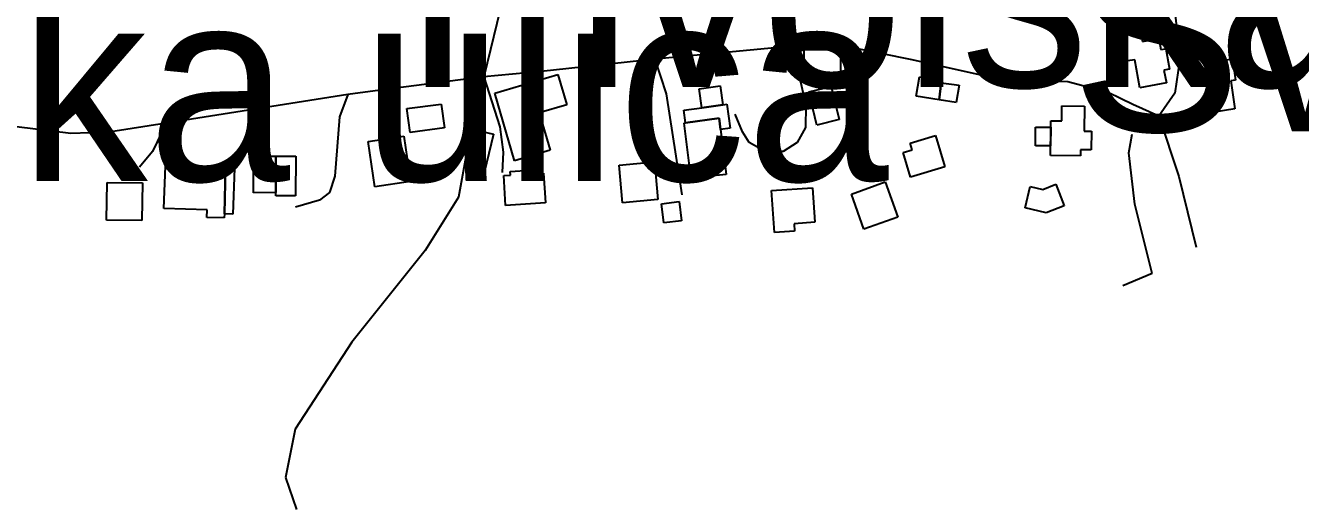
# Model space of a CAD drawing. Extents: x -8864 to 13231, y -7697 to 8949.
# Drawn here: x -4450.9 to -4038.3, y 3417.1 to 3571 of the extents above; entities that cross this region are included whole.
import ezdxf

# ---------------------------------------------------------------- set-up
doc = ezdxf.new("R2010")
doc.units = 0
for name, color, linetype in [('OSM_BUILDING_CHURCH', 9, 'CONTINUOUS'), ('OSM_BUILDING_GARAGE', 9, 'CONTINUOUS'), ('OSM_BUILDING_HOUSE', 9, 'CONTINUOUS'), ('OSM_BUILDING_YES', 9, 'CONTINUOUS'), ('OSM_HIGHWAY_FOOTWAY', 8, 'CONTINUOUS'), ('OSM_HIGHWAY_RESIDENTIAL', 8, 'CONTINUOUS'), ('OSM_HIGHWAY_SERVICE', 8, 'CONTINUOUS'), ('OSM_HIGHWAY_TRACK', 8, 'CONTINUOUS'), ('OSM_LABELS', 8, 'CONTINUOUS')]:
    doc.layers.add(name, color=color, linetype=linetype)

msp = doc.modelspace()

# ---------------------------------------------------------------- linework, layer by layer
at = {"layer": 'OSM_BUILDING_CHURCH'}
for p, q in [((-4115.590039, 3540.168477), (-4115.551754, 3545.038815)), ((-4115.551754, 3545.038815), (-4108.231692, 3544.983217)), ((-4108.231692, 3544.983217), (-4108.292948, 3536.910466)), ((-4119.112244, 3538.144729), (-4119.09693, 3540.190716)), ((-4119.09693, 3540.190716), (-4115.590039, 3540.168477)), ((-4119.181157, 3528.948909), (-4119.112244, 3538.144729)), ((-4108.292948, 3536.910466), (-4105.9882, 3536.888227)), ((-4105.9882, 3536.888227), (-4106.026485, 3530.805864)), ((-4109.472121, 3528.882192), (-4119.181157, 3528.948909)), ((-4109.456807, 3530.828103), (-4109.472121, 3528.882192)), ((-4106.026485, 3530.805864), (-4109.456807, 3530.828103))]:
    msp.add_line(p, q, dxfattribs=at)
at = {"layer": 'OSM_BUILDING_GARAGE'}
for p, q in [((-4232.864171, 3550.542964), (-4226.118382, 3551.465882)), ((-4232.021905, 3544.427243), (-4232.864171, 3550.542964)), ((-4226.118382, 3551.465882), (-4225.283772, 3545.350161)), ((-4225.283772, 3545.350161), (-4232.021905, 3544.427243))]:
    msp.add_line(p, q, dxfattribs=at)
at = {"layer": 'OSM_BUILDING_HOUSE'}
for p, q in [((-4095.988199, 3568.834529), (-4090.207188, 3569.902)), ((-4090.207188, 3569.902), (-4089.464462, 3565.887864)), ((-4094.273038, 3559.549753), (-4095.988199, 3568.834529)), ((-4089.464462, 3565.887864), (-4084.18881, 3566.866379)), ((-4084.18881, 3566.866379), (-4083.522654, 3563.219185)), ((-4083.522654, 3563.219185), (-4081.884063, 3563.519412)), ((-4081.884063, 3563.519412), (-4080.666605, 3556.936672)), ((-4091.937663, 3559.972293), (-4094.273038, 3559.549753)), ((-4090.260786, 3550.909907), (-4091.937663, 3559.972293)), ((-4080.666605, 3556.936672), (-4082.481306, 3556.603087)), ((-4082.481306, 3556.603087), (-4081.723266, 3552.488875)), ((-4069.318977, 3558.860344), (-4060.352667, 3560.228042)), ((-4066.876404, 3542.926111), (-4069.318977, 3558.860344)), ((-4060.352667, 3560.228042), (-4059.303662, 3553.345076)), ((-4081.723266, 3552.488875), (-4090.260786, 3550.909907)), ((-4059.303662, 3553.345076), (-4060.903968, 3553.100447)), ((-4060.903968, 3553.100447), (-4059.518057, 3544.04918)), ((-4237.289899, 3539.545785), (-4226.462945, 3541.024678)), ((-4226.462945, 3541.024678), (-4225.972899, 3537.421962)), ((-4059.518057, 3544.04918), (-4066.876404, 3542.926111)), ((-4237.787602, 3539.479069), (-4237.289899, 3539.545785)), ((-4235.498168, 3521.387654), (-4237.787602, 3539.479069)), ((-4225.972899, 3537.421962), (-4225.031092, 3530.0275)), ((-4164.579324, 3533.029763), (-4156.455281, 3535.476051)), ((-4163.928482, 3530.872581), (-4164.579324, 3533.029763)), ((-4156.455281, 3535.476051), (-4153.40015, 3525.357313)), ((-4225.031092, 3530.0275), (-4228.247019, 3529.616079)), ((-4228.247019, 3529.616079), (-4227.351154, 3522.477364)), ((-4166.907043, 3529.971902), (-4163.928482, 3530.872581)), ((-4164.502755, 3522.010346), (-4166.907043, 3529.971902)), ((-4294.02038, 3523.867301), (-4287.672753, 3524.267603)), ((-4293.94381, 3522.621918), (-4294.02038, 3523.867301)), ((-4287.672753, 3524.267603), (-4287.588526, 3523.033339)), ((-4258.836609, 3525.902168), (-4247.351156, 3526.969639)), ((-4257.726348, 3513.737443), (-4258.836609, 3525.902168)), ((-4247.351156, 3526.969639), (-4246.240895, 3514.715958)), ((-4153.40015, 3525.357313), (-4164.502755, 3522.010346)), ((-4296.164331, 3522.488484), (-4293.94381, 3522.621918)), ((-4295.559431, 3512.870123), (-4296.164331, 3522.488484)), ((-4287.588526, 3523.033339), (-4283.231711, 3523.300207)), ((-4283.231711, 3523.300207), (-4282.619154, 3513.692965)), ((-4227.351154, 3522.477364), (-4235.498168, 3521.387654)), ((-4282.619154, 3513.692965), (-4295.559431, 3512.870123)), ((-4246.240895, 3514.715958), (-4257.726348, 3513.737443))]:
    msp.add_line(p, q, dxfattribs=at)
at = {"layer": 'OSM_BUILDING_YES'}
for p, q in [((-4198.959114, 3556.069352), (-4198.9438, 3563.241424)), ((-4198.9438, 3563.241424), (-4187.167382, 3563.219185)), ((-4187.167382, 3563.219185), (-4187.190353, 3554.256874)), ((-4299.043351, 3549.175266), (-4278.606902, 3555.202031)), ((-4278.606902, 3555.202031), (-4275.720225, 3545.394639)), ((-4195.375652, 3556.058232), (-4198.959114, 3556.069352)), ((-4195.383309, 3554.267994), (-4195.375652, 3556.058232)), ((-4187.190353, 3554.256874), (-4195.383309, 3554.267994)), ((-4162.626797, 3548.141153), (-4161.654362, 3554.457025)), ((-4161.654362, 3554.457025), (-4154.433841, 3553.389554)), ((-4155.237823, 3546.951368), (-4154.541038, 3552.511114)), ((-4154.541038, 3552.511114), (-4155.237823, 3546.951368)), ((-4154.433841, 3553.389554), (-4154.541038, 3552.511114)), ((-4154.541038, 3552.511114), (-4148.798312, 3551.72163)), ((-4292.634469, 3527.280985), (-4299.043351, 3549.175266)), ((-4197.42772, 3549.53109), (-4190.1536, 3551.28797)), ((-4194.854979, 3538.845257), (-4197.42772, 3549.53109)), ((-4190.1536, 3551.28797), (-4187.580858, 3540.591018)), ((-4148.798312, 3551.72163), (-4149.68652, 3546.084047)), ((-4327.473676, 3544.138136), (-4316.340444, 3545.617028)), ((-4316.340444, 3545.617028), (-4315.31441, 3537.933459)), ((-4275.720225, 3545.394639), (-4284.640593, 3542.803797)), ((-4237.848858, 3543.626639), (-4232.021905, 3544.427243)), ((-4232.021905, 3544.427243), (-4225.283772, 3545.350161)), ((-4225.283772, 3545.350161), (-4223.920832, 3545.539192)), ((-4223.920832, 3545.539192), (-4222.86417, 3537.844503)), ((-4155.237823, 3546.951368), (-4162.626797, 3548.141153)), ((-4149.68652, 3546.084047), (-4155.237823, 3546.951368)), ((-4326.455299, 3536.454566), (-4327.473676, 3544.138136)), ((-4284.640593, 3542.803797), (-4281.072446, 3530.705789)), ((-4237.289899, 3539.545785), (-4237.848858, 3543.626639)), ((-4226.462945, 3541.024678), (-4237.289899, 3539.545785)), ((-4225.972899, 3537.421962), (-4226.462945, 3541.024678)), ((-4187.580858, 3540.591018), (-4194.854979, 3538.845257)), ((-4315.31441, 3537.933459), (-4326.455299, 3536.454566)), ((-4308.315941, 3524.75686), (-4305.352694, 3537.288528)), ((-4305.352694, 3537.288528), (-4299.433857, 3535.887472)), ((-4222.86417, 3537.844503), (-4225.972899, 3537.421962)), ((-4124.104588, 3532.151323), (-4124.058646, 3538.189207)), ((-4124.058646, 3538.189207), (-4119.112244, 3538.144729)), ((-4119.112244, 3538.144729), (-4119.158186, 3532.117964)), ((-4339.99282, 3533.485662), (-4328.453768, 3535.209183)), ((-4337.810584, 3518.908007), (-4339.99282, 3533.485662)), ((-4328.453768, 3535.209183), (-4326.271532, 3520.631528)), ((-4299.433857, 3535.887472), (-4302.435389, 3523.355804)), ((-4119.158186, 3532.117964), (-4124.104588, 3532.151323)), ((-4377.144432, 3516.973215), (-4377.090833, 3528.770997)), ((-4377.090833, 3528.770997), (-4369.877969, 3528.782117)), ((-4369.893283, 3516.984335), (-4369.877969, 3528.782117)), ((-4369.877969, 3528.782117), (-4369.893283, 3516.984335)), ((-4369.877969, 3528.782117), (-4363.423144, 3528.726519)), ((-4363.423144, 3528.726519), (-4363.476743, 3515.961342)), ((-4281.072446, 3530.705789), (-4292.634469, 3527.280985)), ((-4228.247019, 3529.616079), (-4225.031092, 3530.0275)), ((-4227.351154, 3522.477364), (-4228.247019, 3529.616079)), ((-4225.031092, 3530.0275), (-4224.112256, 3522.888785)), ((-4406.095431, 3511.82489), (-4405.636012, 3525.512986)), ((-4405.636012, 3525.512986), (-4386.171998, 3525.001489)), ((-4386.531876, 3510.145847), (-4386.171998, 3525.001489)), ((-4386.171998, 3525.001489), (-4386.531876, 3510.145847)), ((-4386.171998, 3525.001489), (-4383.239379, 3524.879175)), ((-4383.239379, 3524.879175), (-4383.798338, 3510.06801)), ((-4302.435389, 3523.355804), (-4308.315941, 3524.75686)), ((-4424.678894, 3508.122099), (-4424.518097, 3520.275705)), ((-4424.518097, 3520.275705), (-4413.063272, 3520.208988)), ((-4413.063272, 3520.208988), (-4413.216411, 3507.977546)), ((-4326.271532, 3520.631528), (-4337.810584, 3518.908007)), ((-4224.112256, 3522.888785), (-4227.351154, 3522.477364)), ((-4183.652833, 3516.528436), (-4172.657426, 3520.464736)), ((-4172.657426, 3520.464736), (-4168.583919, 3509.089495)), ((-4121.715614, 3518.051806), (-4117.48131, 3519.675252)), ((-4117.48131, 3519.675252), (-4114.801371, 3512.692211)), ((-4369.893283, 3516.984335), (-4377.144432, 3516.973215)), ((-4369.90094, 3515.983581), (-4369.893283, 3516.984335)), ((-4363.476743, 3515.961342), (-4369.90094, 3515.983581)), ((-4209.479789, 3517.662624), (-4196.179634, 3518.563303)), ((-4208.56861, 3504.052365), (-4209.479789, 3517.662624)), ((-4196.179634, 3518.563303), (-4195.429251, 3507.421571)), ((-4179.579326, 3505.153195), (-4183.652833, 3516.528436)), ((-4127.404741, 3512.069519), (-4125.76615, 3518.996963)), ((-4125.76615, 3518.996963), (-4121.715614, 3518.051806)), ((-4392.12912, 3511.435708), (-4406.095431, 3511.82489)), ((-4392.213346, 3508.98942), (-4392.12912, 3511.435708)), ((-4245.130635, 3513.3705), (-4239.387908, 3514.159984)), ((-4244.372595, 3507.199181), (-4245.130635, 3513.3705)), ((-4239.387908, 3514.159984), (-4238.599241, 3507.899709)), ((-4120.635981, 3510.457193), (-4127.404741, 3512.069519)), ((-4114.801371, 3512.692211), (-4120.635981, 3510.457193)), ((-4413.216411, 3507.977546), (-4424.678894, 3508.122099)), ((-4386.562503, 3508.833747), (-4392.213346, 3508.98942)), ((-4386.531876, 3510.145847), (-4386.562503, 3508.833747)), ((-4383.798338, 3510.06801), (-4386.531876, 3510.145847)), ((-4238.599241, 3507.899709), (-4244.372595, 3507.199181)), ((-4195.429251, 3507.421571), (-4202.182698, 3506.954552)), ((-4168.583919, 3509.089495), (-4179.579326, 3505.153195)), ((-4202.014244, 3504.486025), (-4208.56861, 3504.052365)), ((-4202.182698, 3506.954552), (-4202.014244, 3504.486025))]:
    msp.add_line(p, q, dxfattribs=at)
at = {"layer": 'OSM_HIGHWAY_FOOTWAY'}
for p, q in [((-4093.89019, 3529.894066), (-4092.795243, 3535.94307)), ((-4091.922349, 3513.237066), (-4093.89019, 3529.894066)), ((-4086.263849, 3490.864647), (-4091.922349, 3513.237066)), ((-4086.263849, 3490.864647), (-4095.827403, 3486.872749))]:
    msp.add_line(p, q, dxfattribs=at)
at = {"layer": 'OSM_HIGHWAY_RESIDENTIAL'}
for p, q in [((-4292.779951, 3594.487199), (-4302.603842, 3554.468145)), ((-4079.403205, 3579.842827), (-4077.389422, 3560.172444)), ((-4198.300615, 3564.842631), (-4202.65743, 3564.342254)), ((-4182.596172, 3563.686204), (-4198.300615, 3564.842631)), ((-4202.65743, 3564.342254), (-4247.205673, 3560.105727)), ((-4164.472127, 3560.03901), (-4182.596172, 3563.686204)), ((-4247.205673, 3560.105727), (-4283.989751, 3556.202785)), ((-4134.847315, 3553.422912), (-4164.472127, 3560.03901)), ((-4077.389422, 3560.172444), (-4078.982072, 3549.119669)), ((-4302.603842, 3554.468145), (-4336.095423, 3550.120423)), ((-4283.989751, 3556.202785), (-4302.603842, 3554.468145)), ((-4113.553285, 3552.833579), (-4134.847315, 3553.422912)), ((-4100.345014, 3549.219744), (-4113.553285, 3552.833579)), ((-4346.562499, 3548.763845), (-4405.375676, 3539.45683)), ((-4336.095423, 3550.120423), (-4346.562499, 3548.763845)), ((-4092.534906, 3545.528073), (-4100.345014, 3549.219744)), ((-4078.982072, 3549.119669), (-4084.119898, 3541.702967)), ((-4084.119898, 3541.702967), (-4092.534906, 3545.528073)), ((-4436.263887, 3536.076504), (-4459.24245, 3538.878616)), ((-4423.913197, 3536.521283), (-4436.263887, 3536.076504)), ((-4405.375676, 3539.45683), (-4423.913197, 3536.521283))]:
    msp.add_line(p, q, dxfattribs=at)
at = {"layer": 'OSM_HIGHWAY_SERVICE'}
for p, q in [((-4202.65743, 3564.342254), (-4198.430783, 3545.15001)), ((-4247.205673, 3560.105727), (-4243.530329, 3548.930637)), ((-4302.603842, 3554.468145), (-4297.427731, 3538.211446)), ((-4346.562499, 3548.763845), (-4349.303694, 3541.547294)), ((-4336.095423, 3550.120423), (-4334.969849, 3540.235194)), ((-4243.530329, 3548.930637), (-4238.522671, 3516.239329)), ((-4198.430783, 3545.15001), (-4198.51501, 3538.033534)), ((-4349.303694, 3541.547294), (-4350.796803, 3522.299452)), ((-4218.913174, 3536.632478), (-4221.202608, 3542.336778)), ((-4084.119898, 3541.702967), (-4077.626788, 3522.221616)), ((-4405.375676, 3539.45683), (-4409.793746, 3530.305487)), ((-4297.427731, 3538.211446), (-4296.371069, 3530.038619)), ((-4216.715624, 3533.196555), (-4218.913174, 3536.632478)), ((-4198.51501, 3538.033534), (-4201.156664, 3533.196555)), ((-4211.531856, 3530.305487), (-4216.715624, 3533.196555)), ((-4201.156664, 3533.196555), (-4205.727874, 3530.305487)), ((-4409.793746, 3530.305487), (-4414.012736, 3525.20164)), ((-4296.371069, 3530.038619), (-4296.639063, 3523.44476)), ((-4205.727874, 3530.305487), (-4211.531856, 3530.305487)), ((-4350.796803, 3522.299452), (-4352.550249, 3517.028813)), ((-4077.626788, 3522.221616), (-4072.106114, 3499.32658)), ((-4352.550249, 3517.028813), (-4355.720234, 3514.571405)), ((-4355.720234, 3514.571405), (-4363.545656, 3512.291909))]:
    msp.add_line(p, q, dxfattribs=at)
at = {"layer": 'OSM_HIGHWAY_TRACK'}
for p, q in [((-4302.603842, 3554.468145), (-4307.335849, 3534.475297)), ((-4307.335849, 3534.475297), (-4310.750857, 3515.54992)), ((-4310.750857, 3515.54992), (-4321.600781, 3498.270229)), ((-4321.600781, 3498.270229), (-4345.283785, 3468.614542)), ((-4345.283785, 3468.614542), (-4363.599254, 3440.493345)), ((-4363.599254, 3440.493345), (-4366.753926, 3424.903816)), ((-4366.753926, 3424.903816), (-4363.178121, 3414.50709))]:
    msp.add_line(p, q, dxfattribs=at)

# ---------------------------------------------------------------- texts
at = {"layer": 'OSM_LABELS'}
for s, p in [('Pivolska ulica', (-4328.15904, 3551.150687)), ('Sveti Mihael', (-4112.632535, 3536.829849)), ('Pivolska ulica', (-4674.215336, 3520.782855))]:
    msp.add_text(s, height=62.042552, dxfattribs=at).set_placement(p)

doc.saveas('drawing.dxf')
